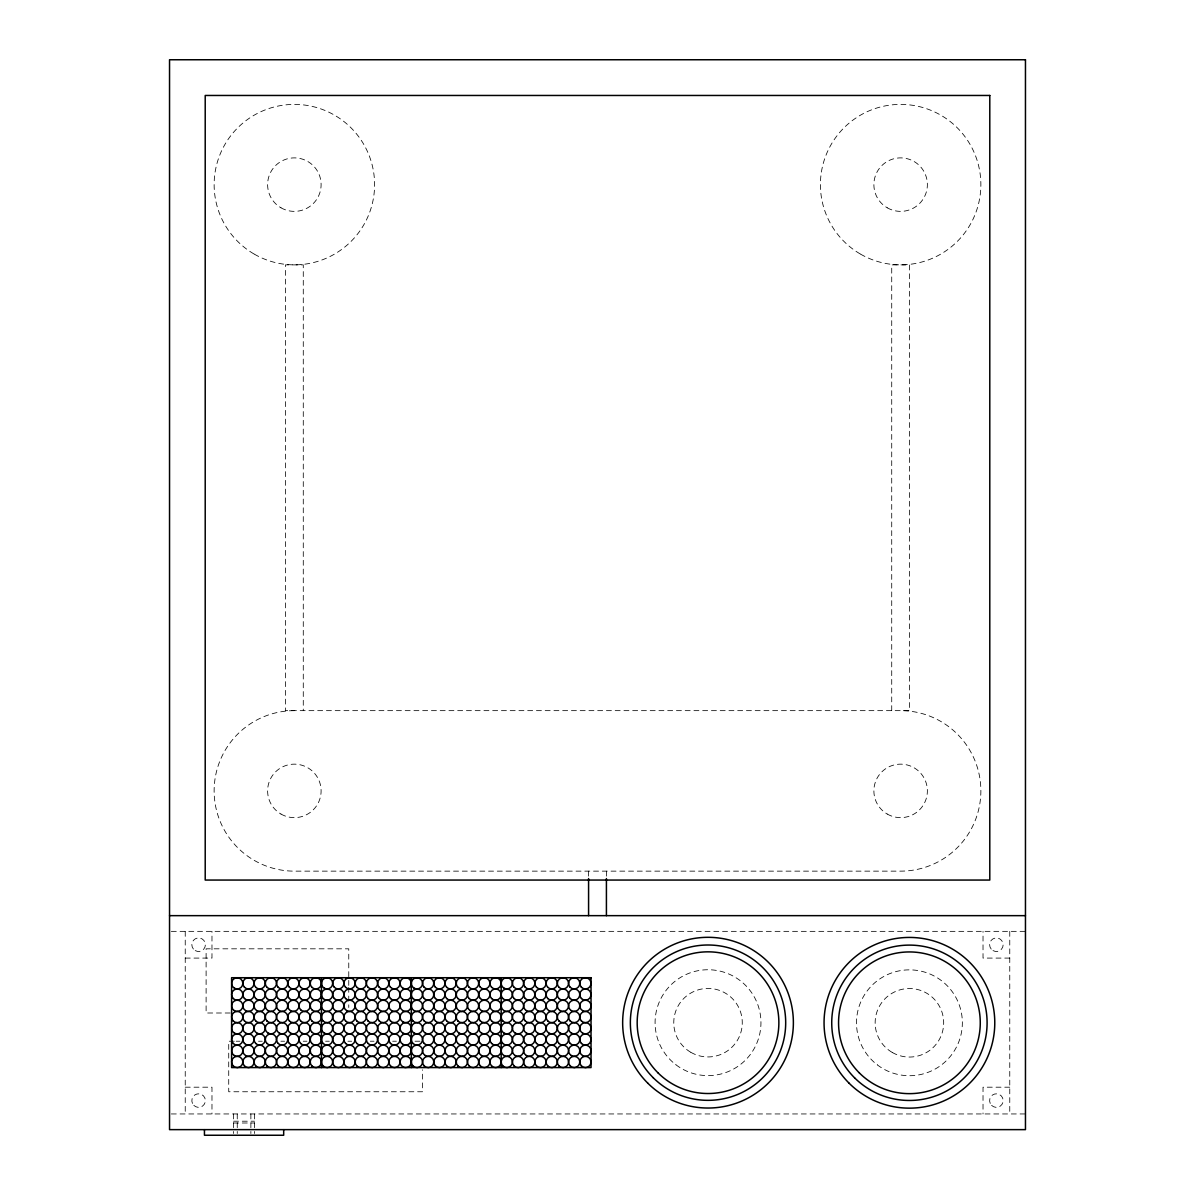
<?xml version="1.0" encoding="UTF-8"?>
<svg xmlns="http://www.w3.org/2000/svg" width="1195" height="1195" viewBox="0 0 1195 1195"><rect width="100%" height="100%" fill="white"/><g stroke="black" fill="none" stroke-linecap="round" stroke-linejoin="round"><path stroke-width="0.75" stroke-dasharray="5 3.75" d="M171.288 931.353L1025.459 931.353M185.24 958.091L211.978 958.091L211.978 931.353M1009.76 958.091L983.022 958.091L983.022 931.353M230.187 1013.001L206.108 1013.001L206.108 948.815L348.761 948.815L348.761 985.487M234.31 1041.218L228.723 1041.218L228.723 1091.752L422.477 1091.752L422.477 1069.764M236.162 1041.218L239.896 1041.218M258.523 1041.218L262.258 1041.218M280.885 1041.218L284.604 1041.218M303.246 1041.218L306.966 1041.218M325.593 1041.218L329.327 1041.218M347.954 1041.218L351.674 1041.218M370.316 1041.218L374.035 1041.218M392.662 1041.218L396.396 1041.218M415.023 1041.218L422.477 1041.218M185.24 1087.196L211.978 1087.196L211.978 1113.949M1009.76 1087.196L983.022 1087.196L983.022 1113.949M171.288 1113.949L1025.459 1113.949M233.533 1121.209L254.595 1121.209M233.533 1123.001L254.595 1123.001M1009.76 931.353L1009.76 1113.949M891.724 710.652L891.724 264.872L909.544 264.872L909.544 710.652L285.456 710.652L285.456 264.872L303.276 264.872L303.276 710.652M606.418 871.14L606.418 876.697M588.582 871.14L588.582 876.697M348.761 987.324L348.761 1007.505M254.595 1113.949L254.595 1133.502M250.875 1113.949L250.875 1133.502M237.252 1113.949L237.252 1133.502M233.533 1113.949L233.533 1133.502M185.24 931.353L185.24 1113.949M294.373 710.652A80.244 80.244 0 0 0 214.129 790.896A80.244 80.244 0 0 0 294.373 871.14L900.627 871.14A80.244 80.244 0 0 0 980.871 790.896A80.244 80.244 0 0 0 900.627 710.652M991.596 1105.36A6.782 6.782 0 0 0 1002.934 1102.328A6.782 6.782 0 0 0 994.628 1094.022A6.782 6.782 0 0 0 991.596 1105.36M193.814 1105.36A6.782 6.782 0 0 0 205.152 1102.328A6.782 6.782 0 0 0 196.861 1094.022A6.782 6.782 0 0 0 193.814 1105.36M195.218 950.593A6.782 6.782 0 0 0 205.391 944.722A6.782 6.782 0 0 0 195.218 938.852A6.782 6.782 0 0 0 195.218 950.593M675.862 1064.73A52.938 52.938 0 0 0 760.513 1029.493A52.938 52.938 0 0 0 687.678 973.805A52.938 52.938 0 0 0 675.862 1064.73M690.889 1052.347A34.252 34.252 0 0 0 742.274 1022.681A34.252 34.252 0 0 0 690.889 993.015A34.252 34.252 0 0 0 690.889 1052.347M993 950.593A6.782 6.782 0 0 0 1003.158 944.722A6.782 6.782 0 0 0 993 938.852A6.782 6.782 0 0 0 993 950.593M877.264 1064.835A52.938 52.938 0 0 0 961.915 1029.612A52.938 52.938 0 0 0 889.08 973.925A52.938 52.938 0 0 0 877.264 1064.835M892.292 1052.466A34.252 34.252 0 0 0 943.677 1022.786A34.252 34.252 0 0 0 892.292 993.12A34.252 34.252 0 0 0 892.292 1052.466M280.989 814.064A26.753 26.753 0 0 0 321.111 790.896A26.753 26.753 0 0 0 280.989 767.728A26.753 26.753 0 0 0 280.989 814.064M887.258 814.064A26.753 26.753 0 0 0 927.38 790.896A26.753 26.753 0 0 0 887.258 767.728A26.753 26.753 0 0 0 887.258 814.064M254.251 254.117A80.244 80.244 0 0 0 374.603 184.627A80.244 80.244 0 0 0 254.251 115.138A80.244 80.244 0 0 0 254.251 254.117M280.989 207.796A26.753 26.753 0 0 0 321.111 184.627A26.753 26.753 0 0 0 280.989 161.459A26.753 26.753 0 0 0 280.989 207.796M860.519 254.117A80.244 80.244 0 0 0 980.871 184.627A80.244 80.244 0 0 0 860.519 115.138A80.244 80.244 0 0 0 860.519 254.117M887.258 207.796A26.753 26.753 0 0 0 927.38 184.627A26.753 26.753 0 0 0 887.258 161.459A26.753 26.753 0 0 0 887.258 207.796"/><path stroke-width="1.5" d="M169.541 915.654L1025.459 915.654M606.418 878.549L606.418 915.654M588.582 878.549L588.582 915.654M501.183 977.719L501.183 1067.583M411.319 977.719L411.319 1067.583M321.455 977.719L321.455 1067.583M283.678 1129.633L283.678 1135.25L204.45 1135.25L204.45 1129.633M1025.459 59.75L169.541 59.75L169.541 1129.633L1025.459 1129.633L1025.459 59.75M989.789 95.466L205.211 95.466L205.211 880.058L989.789 880.058L989.789 95.466M591.032 977.719L231.606 977.719L231.606 1067.583L591.032 1067.583L591.032 977.719M491.593 1065.94A5.616 5.616 0 0 0 500.989 1063.416A5.616 5.616 0 0 0 494.103 1056.544A5.616 5.616 0 0 0 491.593 1065.94M502.826 1065.94A5.616 5.616 0 0 0 512.222 1063.416A5.616 5.616 0 0 0 505.336 1056.544A5.616 5.616 0 0 0 502.826 1065.94M492.758 1055.588A5.616 5.616 0 0 0 501.183 1050.734A5.616 5.616 0 0 0 492.758 1045.864A5.616 5.616 0 0 0 492.758 1055.588M480.36 1065.94A5.616 5.616 0 0 0 489.756 1063.416A5.616 5.616 0 0 0 482.87 1056.544A5.616 5.616 0 0 0 480.36 1065.94M469.127 1065.94A5.616 5.616 0 0 0 478.523 1063.416A5.616 5.616 0 0 0 471.637 1056.544A5.616 5.616 0 0 0 469.127 1065.94M481.525 1055.588A5.616 5.616 0 0 0 489.95 1050.734A5.616 5.616 0 0 0 481.525 1045.864A5.616 5.616 0 0 0 481.525 1055.588M446.661 1065.94A5.616 5.616 0 0 0 456.057 1063.416A5.616 5.616 0 0 0 449.171 1056.544A5.616 5.616 0 0 0 446.661 1065.94M435.428 1065.94A5.616 5.616 0 0 0 444.824 1063.416A5.616 5.616 0 0 0 437.953 1056.544A5.616 5.616 0 0 0 435.428 1065.94M457.894 1065.94A5.616 5.616 0 0 0 467.29 1063.416A5.616 5.616 0 0 0 460.404 1056.544A5.616 5.616 0 0 0 457.894 1065.94M447.826 1055.588A5.616 5.616 0 0 0 456.251 1050.734A5.616 5.616 0 0 0 447.826 1045.864A5.616 5.616 0 0 0 447.826 1055.588M470.292 1055.588A5.616 5.616 0 0 0 478.717 1050.734A5.616 5.616 0 0 0 470.292 1045.864A5.616 5.616 0 0 0 470.292 1055.588M459.059 1055.588A5.616 5.616 0 0 0 467.484 1050.734A5.616 5.616 0 0 0 459.059 1045.864A5.616 5.616 0 0 0 459.059 1055.588M503.991 1055.588A5.616 5.616 0 0 0 512.416 1050.734A5.616 5.616 0 0 0 503.991 1045.864A5.616 5.616 0 0 0 503.991 1055.588M480.36 1043.474A5.616 5.616 0 0 0 489.756 1040.95A5.616 5.616 0 0 0 482.87 1034.078A5.616 5.616 0 0 0 480.36 1043.474M435.428 1043.474A5.616 5.616 0 0 0 444.824 1040.95A5.616 5.616 0 0 0 437.953 1034.078A5.616 5.616 0 0 0 435.428 1043.474M424.195 1043.474A5.616 5.616 0 0 0 433.591 1040.95A5.616 5.616 0 0 0 426.72 1034.078A5.616 5.616 0 0 0 424.195 1043.474M491.593 1043.474A5.616 5.616 0 0 0 500.989 1040.95A5.616 5.616 0 0 0 494.103 1034.078A5.616 5.616 0 0 0 491.593 1043.474M425.36 1055.588A5.616 5.616 0 0 0 433.785 1050.734A5.616 5.616 0 0 0 425.36 1045.864A5.616 5.616 0 0 0 425.36 1055.588M412.962 1043.474A5.616 5.616 0 0 0 422.358 1040.95A5.616 5.616 0 0 0 415.487 1034.078A5.616 5.616 0 0 0 412.962 1043.474M425.36 1033.137A5.616 5.616 0 0 0 433.785 1028.268A5.616 5.616 0 0 0 425.36 1023.398A5.616 5.616 0 0 0 425.36 1033.137M436.593 1033.137A5.616 5.616 0 0 0 445.018 1028.268A5.616 5.616 0 0 0 436.593 1023.398A5.616 5.616 0 0 0 436.593 1033.137M436.593 1055.588A5.616 5.616 0 0 0 445.018 1050.734A5.616 5.616 0 0 0 436.593 1045.864A5.616 5.616 0 0 0 436.593 1055.588M492.758 1033.137A5.616 5.616 0 0 0 501.183 1028.268A5.616 5.616 0 0 0 492.758 1023.398A5.616 5.616 0 0 0 492.758 1033.137M502.826 1043.474A5.616 5.616 0 0 0 512.222 1040.95A5.616 5.616 0 0 0 505.336 1034.078A5.616 5.616 0 0 0 502.826 1043.474M446.661 1043.474A5.616 5.616 0 0 0 456.057 1040.95A5.616 5.616 0 0 0 449.171 1034.078A5.616 5.616 0 0 0 446.661 1043.474M469.127 1043.474A5.616 5.616 0 0 0 478.523 1040.95A5.616 5.616 0 0 0 471.637 1034.078A5.616 5.616 0 0 0 469.127 1043.474M457.894 1043.474A5.616 5.616 0 0 0 467.29 1040.95A5.616 5.616 0 0 0 460.404 1034.078A5.616 5.616 0 0 0 457.894 1043.474M470.292 1033.137A5.616 5.616 0 0 0 478.717 1028.268A5.616 5.616 0 0 0 470.292 1023.398A5.616 5.616 0 0 0 470.292 1033.137M481.525 1033.137A5.616 5.616 0 0 0 489.95 1028.268A5.616 5.616 0 0 0 481.525 1023.398A5.616 5.616 0 0 0 481.525 1033.137M414.127 1055.588A5.616 5.616 0 0 0 422.552 1050.734A5.616 5.616 0 0 0 414.127 1045.864A5.616 5.616 0 0 0 414.127 1055.588M402.894 1044.37A5.616 5.616 0 0 0 411.319 1039.501A5.616 5.616 0 0 0 402.894 1034.631A5.616 5.616 0 0 0 402.894 1044.37M414.127 1033.137A5.616 5.616 0 0 0 422.552 1028.268A5.616 5.616 0 0 0 414.127 1023.398A5.616 5.616 0 0 0 414.127 1033.137M492.758 1010.671A5.616 5.616 0 0 0 501.183 1005.802A5.616 5.616 0 0 0 492.758 1000.932A5.616 5.616 0 0 0 492.758 1010.671M491.593 1021.008A5.616 5.616 0 0 0 500.989 1018.484A5.616 5.616 0 0 0 494.103 1011.612A5.616 5.616 0 0 0 491.593 1021.008M436.593 1010.671A5.616 5.616 0 0 0 445.018 1005.802A5.616 5.616 0 0 0 436.593 1000.932A5.616 5.616 0 0 0 436.593 1010.671M414.127 1010.671A5.616 5.616 0 0 0 422.552 1005.802A5.616 5.616 0 0 0 414.127 1000.932A5.616 5.616 0 0 0 414.127 1010.671M425.36 1010.671A5.616 5.616 0 0 0 433.785 1005.802A5.616 5.616 0 0 0 425.36 1000.932A5.616 5.616 0 0 0 425.36 1010.671M412.962 1021.008A5.616 5.616 0 0 0 422.358 1018.484A5.616 5.616 0 0 0 415.487 1011.612A5.616 5.616 0 0 0 412.962 1021.008M402.894 1010.671A5.616 5.616 0 0 0 411.319 1005.802A5.616 5.616 0 0 0 402.894 1000.932A5.616 5.616 0 0 0 402.894 1010.671M412.962 998.542A5.616 5.616 0 0 0 422.358 996.018A5.616 5.616 0 0 0 415.487 989.146A5.616 5.616 0 0 0 412.962 998.542M480.36 1021.008A5.616 5.616 0 0 0 489.756 1018.484A5.616 5.616 0 0 0 482.87 1011.612A5.616 5.616 0 0 0 480.36 1021.008M481.525 1010.671A5.616 5.616 0 0 0 489.95 1005.802A5.616 5.616 0 0 0 481.525 1000.932A5.616 5.616 0 0 0 481.525 1010.671M435.428 1021.008A5.616 5.616 0 0 0 444.824 1018.484A5.616 5.616 0 0 0 437.953 1011.612A5.616 5.616 0 0 0 435.428 1021.008M446.661 1021.008A5.616 5.616 0 0 0 456.057 1018.484A5.616 5.616 0 0 0 449.171 1011.612A5.616 5.616 0 0 0 446.661 1021.008M447.826 1033.137A5.616 5.616 0 0 0 456.251 1028.268A5.616 5.616 0 0 0 447.826 1023.398A5.616 5.616 0 0 0 447.826 1033.137M402.894 1033.137A5.616 5.616 0 0 0 411.319 1028.268A5.616 5.616 0 0 0 402.894 1023.398A5.616 5.616 0 0 0 402.894 1033.137M402.894 1021.904A5.616 5.616 0 0 0 411.319 1017.035A5.616 5.616 0 0 0 402.894 1012.165A5.616 5.616 0 0 0 402.894 1021.904M457.894 1021.008A5.616 5.616 0 0 0 467.29 1018.484A5.616 5.616 0 0 0 460.404 1011.612A5.616 5.616 0 0 0 457.894 1021.008M459.059 1033.137A5.616 5.616 0 0 0 467.484 1028.268A5.616 5.616 0 0 0 459.059 1023.398A5.616 5.616 0 0 0 459.059 1033.137M503.991 1010.671A5.616 5.616 0 0 0 512.416 1005.802A5.616 5.616 0 0 0 503.991 1000.932A5.616 5.616 0 0 0 503.991 1010.671M424.195 998.542A5.616 5.616 0 0 0 433.591 996.018A5.616 5.616 0 0 0 426.72 989.146A5.616 5.616 0 0 0 424.195 998.542M424.195 1021.008A5.616 5.616 0 0 0 433.591 1018.484A5.616 5.616 0 0 0 426.72 1011.612A5.616 5.616 0 0 0 424.195 1021.008M435.428 998.542A5.616 5.616 0 0 0 444.824 996.018A5.616 5.616 0 0 0 437.953 989.146A5.616 5.616 0 0 0 435.428 998.542M480.36 998.542A5.616 5.616 0 0 0 489.756 996.018A5.616 5.616 0 0 0 482.87 989.146A5.616 5.616 0 0 0 480.36 998.542M491.593 998.542A5.616 5.616 0 0 0 500.989 996.018A5.616 5.616 0 0 0 494.103 989.146A5.616 5.616 0 0 0 491.593 998.542M469.127 1021.008A5.616 5.616 0 0 0 478.523 1018.484A5.616 5.616 0 0 0 471.637 1011.612A5.616 5.616 0 0 0 469.127 1021.008M459.059 1010.671A5.616 5.616 0 0 0 467.484 1005.802A5.616 5.616 0 0 0 459.059 1000.932A5.616 5.616 0 0 0 459.059 1010.671M402.894 1055.588A5.616 5.616 0 0 0 411.319 1050.734A5.616 5.616 0 0 0 402.894 1045.864A5.616 5.616 0 0 0 402.894 1055.588M503.991 1033.137A5.616 5.616 0 0 0 512.416 1028.268A5.616 5.616 0 0 0 503.991 1023.398A5.616 5.616 0 0 0 503.991 1033.137M412.962 1065.94A5.616 5.616 0 0 0 422.358 1063.416A5.616 5.616 0 0 0 415.487 1056.544A5.616 5.616 0 0 0 412.962 1065.94M402.894 1066.821A5.616 5.616 0 0 0 411.319 1061.967A5.616 5.616 0 0 0 402.894 1057.097A5.616 5.616 0 0 0 402.894 1066.821M424.195 1065.94A5.616 5.616 0 0 0 433.591 1063.416A5.616 5.616 0 0 0 426.72 1056.544A5.616 5.616 0 0 0 424.195 1065.94M491.593 987.309A5.616 5.616 0 0 0 500.989 984.785A5.616 5.616 0 0 0 494.103 977.913A5.616 5.616 0 0 0 491.593 987.309M503.991 988.205A5.616 5.616 0 0 0 512.416 983.336A5.616 5.616 0 0 0 503.991 978.481A5.616 5.616 0 0 0 503.991 988.205M502.826 1021.008A5.616 5.616 0 0 0 512.222 1018.484A5.616 5.616 0 0 0 505.336 1011.612A5.616 5.616 0 0 0 502.826 1021.008M469.127 998.542A5.616 5.616 0 0 0 478.523 996.018A5.616 5.616 0 0 0 471.637 989.146A5.616 5.616 0 0 0 469.127 998.542M457.894 998.542A5.616 5.616 0 0 0 467.29 996.018A5.616 5.616 0 0 0 460.404 989.146A5.616 5.616 0 0 0 457.894 998.542M480.36 987.309A5.616 5.616 0 0 0 489.756 984.785A5.616 5.616 0 0 0 482.87 977.913A5.616 5.616 0 0 0 480.36 987.309M446.661 998.542A5.616 5.616 0 0 0 456.057 996.018A5.616 5.616 0 0 0 449.171 989.146A5.616 5.616 0 0 0 446.661 998.542M469.127 987.309A5.616 5.616 0 0 0 478.523 984.785A5.616 5.616 0 0 0 471.637 977.913A5.616 5.616 0 0 0 469.127 987.309M470.292 1010.671A5.616 5.616 0 0 0 478.717 1005.802A5.616 5.616 0 0 0 470.292 1000.932A5.616 5.616 0 0 0 470.292 1010.671M457.894 987.309A5.616 5.616 0 0 0 467.29 984.785A5.616 5.616 0 0 0 460.404 977.913A5.616 5.616 0 0 0 457.894 987.309M447.826 1010.671A5.616 5.616 0 0 0 456.251 1005.802A5.616 5.616 0 0 0 447.826 1000.932A5.616 5.616 0 0 0 447.826 1010.671M402.894 999.438A5.616 5.616 0 0 0 411.319 994.569A5.616 5.616 0 0 0 402.894 989.699A5.616 5.616 0 0 0 402.894 999.438M414.127 988.205A5.616 5.616 0 0 0 422.552 983.336A5.616 5.616 0 0 0 414.127 978.481A5.616 5.616 0 0 0 414.127 988.205M424.195 987.309A5.616 5.616 0 0 0 433.591 984.785A5.616 5.616 0 0 0 426.72 977.913A5.616 5.616 0 0 0 424.195 987.309M502.826 998.542A5.616 5.616 0 0 0 512.222 996.018A5.616 5.616 0 0 0 505.336 989.146A5.616 5.616 0 0 0 502.826 998.542M435.428 987.309A5.616 5.616 0 0 0 444.824 984.785A5.616 5.616 0 0 0 437.953 977.913A5.616 5.616 0 0 0 435.428 987.309M446.661 987.309A5.616 5.616 0 0 0 456.057 984.785A5.616 5.616 0 0 0 449.171 977.913A5.616 5.616 0 0 0 446.661 987.309M402.894 988.205A5.616 5.616 0 0 0 411.319 983.336A5.616 5.616 0 0 0 402.894 978.481A5.616 5.616 0 0 0 402.894 988.205M311.865 1065.94A5.616 5.616 0 0 0 321.261 1063.416A5.616 5.616 0 0 0 314.39 1056.544A5.616 5.616 0 0 0 311.865 1065.94M323.098 1065.94A5.616 5.616 0 0 0 332.494 1063.416A5.616 5.616 0 0 0 325.623 1056.544A5.616 5.616 0 0 0 323.098 1065.94M311.865 1054.707A5.616 5.616 0 0 0 321.261 1052.183A5.616 5.616 0 0 0 314.39 1045.311A5.616 5.616 0 0 0 311.865 1054.707M300.632 1065.94A5.616 5.616 0 0 0 310.028 1063.416A5.616 5.616 0 0 0 303.157 1056.544A5.616 5.616 0 0 0 300.632 1065.94M289.399 1065.94A5.616 5.616 0 0 0 298.81 1063.416A5.616 5.616 0 0 0 291.924 1056.544A5.616 5.616 0 0 0 289.399 1065.94M301.797 1055.588A5.616 5.616 0 0 0 310.222 1050.734A5.616 5.616 0 0 0 301.797 1045.864A5.616 5.616 0 0 0 301.797 1055.588M266.948 1065.94A5.616 5.616 0 0 0 276.344 1063.416A5.616 5.616 0 0 0 269.458 1056.544A5.616 5.616 0 0 0 266.948 1065.94M255.715 1065.94A5.616 5.616 0 0 0 265.111 1063.416A5.616 5.616 0 0 0 258.225 1056.544A5.616 5.616 0 0 0 255.715 1065.94M278.181 1065.94A5.616 5.616 0 0 0 287.577 1063.416A5.616 5.616 0 0 0 280.691 1056.544A5.616 5.616 0 0 0 278.181 1065.94M268.098 1055.588A5.616 5.616 0 0 0 276.523 1050.734A5.616 5.616 0 0 0 268.098 1045.864A5.616 5.616 0 0 0 268.098 1055.588M290.564 1055.588A5.616 5.616 0 0 0 298.989 1050.734A5.616 5.616 0 0 0 290.564 1045.864A5.616 5.616 0 0 0 290.564 1055.588M279.331 1055.588A5.616 5.616 0 0 0 287.756 1050.734A5.616 5.616 0 0 0 279.331 1045.864A5.616 5.616 0 0 0 279.331 1055.588M324.263 1055.588A5.616 5.616 0 0 0 332.688 1050.734A5.616 5.616 0 0 0 324.263 1045.864A5.616 5.616 0 0 0 324.263 1055.588M300.632 1043.474A5.616 5.616 0 0 0 310.028 1040.95A5.616 5.616 0 0 0 303.157 1034.078A5.616 5.616 0 0 0 300.632 1043.474M255.715 1043.474A5.616 5.616 0 0 0 265.111 1040.95A5.616 5.616 0 0 0 258.225 1034.078A5.616 5.616 0 0 0 255.715 1043.474M244.482 1043.474A5.616 5.616 0 0 0 253.878 1040.95A5.616 5.616 0 0 0 246.992 1034.078A5.616 5.616 0 0 0 244.482 1043.474M311.865 1043.474A5.616 5.616 0 0 0 321.261 1040.95A5.616 5.616 0 0 0 314.39 1034.078A5.616 5.616 0 0 0 311.865 1043.474M245.647 1055.588A5.616 5.616 0 0 0 254.072 1050.734A5.616 5.616 0 0 0 245.647 1045.864A5.616 5.616 0 0 0 245.647 1055.588M233.249 1043.474A5.616 5.616 0 0 0 242.645 1040.95A5.616 5.616 0 0 0 235.759 1034.078A5.616 5.616 0 0 0 233.249 1043.474M245.647 1033.137A5.616 5.616 0 0 0 254.072 1028.268A5.616 5.616 0 0 0 245.647 1023.398A5.616 5.616 0 0 0 245.647 1033.137M256.865 1033.137A5.616 5.616 0 0 0 265.29 1028.268A5.616 5.616 0 0 0 256.865 1023.398A5.616 5.616 0 0 0 256.865 1033.137M256.865 1055.588A5.616 5.616 0 0 0 265.29 1050.734A5.616 5.616 0 0 0 256.865 1045.864A5.616 5.616 0 0 0 256.865 1055.588M311.865 1032.241A5.616 5.616 0 0 0 321.261 1029.717A5.616 5.616 0 0 0 314.39 1022.845A5.616 5.616 0 0 0 311.865 1032.241M323.098 1043.474A5.616 5.616 0 0 0 332.494 1040.95A5.616 5.616 0 0 0 325.623 1034.078A5.616 5.616 0 0 0 323.098 1043.474M266.948 1043.474A5.616 5.616 0 0 0 276.344 1040.95A5.616 5.616 0 0 0 269.458 1034.078A5.616 5.616 0 0 0 266.948 1043.474M289.399 1043.474A5.616 5.616 0 0 0 298.81 1040.95A5.616 5.616 0 0 0 291.924 1034.078A5.616 5.616 0 0 0 289.399 1043.474M278.181 1043.474A5.616 5.616 0 0 0 287.577 1040.95A5.616 5.616 0 0 0 280.691 1034.078A5.616 5.616 0 0 0 278.181 1043.474M290.564 1033.137A5.616 5.616 0 0 0 298.989 1028.268A5.616 5.616 0 0 0 290.564 1023.398A5.616 5.616 0 0 0 290.564 1033.137M301.797 1033.137A5.616 5.616 0 0 0 310.222 1028.268A5.616 5.616 0 0 0 301.797 1023.398A5.616 5.616 0 0 0 301.797 1033.137M234.414 1055.588A5.616 5.616 0 0 0 242.839 1050.734A5.616 5.616 0 0 0 234.414 1045.864A5.616 5.616 0 0 0 234.414 1055.588M234.414 1033.137A5.616 5.616 0 0 0 242.839 1028.268A5.616 5.616 0 0 0 234.414 1023.398A5.616 5.616 0 0 0 234.414 1033.137M311.865 1009.775A5.616 5.616 0 0 0 321.261 1007.251A5.616 5.616 0 0 0 314.39 1000.379A5.616 5.616 0 0 0 311.865 1009.775M311.865 1021.008A5.616 5.616 0 0 0 321.261 1018.484A5.616 5.616 0 0 0 314.39 1011.612A5.616 5.616 0 0 0 311.865 1021.008M256.865 1010.671A5.616 5.616 0 0 0 265.29 1005.802A5.616 5.616 0 0 0 256.865 1000.932A5.616 5.616 0 0 0 256.865 1010.671M234.414 1010.671A5.616 5.616 0 0 0 242.839 1005.802A5.616 5.616 0 0 0 234.414 1000.932A5.616 5.616 0 0 0 234.414 1010.671M245.647 1010.671A5.616 5.616 0 0 0 254.072 1005.802A5.616 5.616 0 0 0 245.647 1000.932A5.616 5.616 0 0 0 245.647 1010.671M233.249 1021.008A5.616 5.616 0 0 0 242.645 1018.484A5.616 5.616 0 0 0 235.759 1011.612A5.616 5.616 0 0 0 233.249 1021.008M233.249 998.542A5.616 5.616 0 0 0 242.645 996.018A5.616 5.616 0 0 0 235.759 989.146A5.616 5.616 0 0 0 233.249 998.542M300.632 1021.008A5.616 5.616 0 0 0 310.028 1018.484A5.616 5.616 0 0 0 303.157 1011.612A5.616 5.616 0 0 0 300.632 1021.008M300.632 1009.775A5.616 5.616 0 0 0 310.028 1007.251A5.616 5.616 0 0 0 303.157 1000.379A5.616 5.616 0 0 0 300.632 1009.775M255.715 1021.008A5.616 5.616 0 0 0 265.111 1018.484A5.616 5.616 0 0 0 258.225 1011.612A5.616 5.616 0 0 0 255.715 1021.008M266.948 1021.008A5.616 5.616 0 0 0 276.344 1018.484A5.616 5.616 0 0 0 269.458 1011.612A5.616 5.616 0 0 0 266.948 1021.008M268.098 1033.137A5.616 5.616 0 0 0 276.523 1028.268A5.616 5.616 0 0 0 268.098 1023.398A5.616 5.616 0 0 0 268.098 1033.137M278.181 1021.008A5.616 5.616 0 0 0 287.577 1018.484A5.616 5.616 0 0 0 280.691 1011.612A5.616 5.616 0 0 0 278.181 1021.008M279.331 1033.137A5.616 5.616 0 0 0 287.756 1028.268A5.616 5.616 0 0 0 279.331 1023.398A5.616 5.616 0 0 0 279.331 1033.137M324.263 1010.671A5.616 5.616 0 0 0 332.688 1005.802A5.616 5.616 0 0 0 324.263 1000.932A5.616 5.616 0 0 0 324.263 1010.671M244.482 998.542A5.616 5.616 0 0 0 253.878 996.018A5.616 5.616 0 0 0 246.992 989.146A5.616 5.616 0 0 0 244.482 998.542M244.482 1021.008A5.616 5.616 0 0 0 253.878 1018.484A5.616 5.616 0 0 0 246.992 1011.612A5.616 5.616 0 0 0 244.482 1021.008M255.715 998.542A5.616 5.616 0 0 0 265.111 996.018A5.616 5.616 0 0 0 258.225 989.146A5.616 5.616 0 0 0 255.715 998.542M300.632 998.542A5.616 5.616 0 0 0 310.028 996.018A5.616 5.616 0 0 0 303.157 989.146A5.616 5.616 0 0 0 300.632 998.542M311.865 998.542A5.616 5.616 0 0 0 321.261 996.018A5.616 5.616 0 0 0 314.39 989.146A5.616 5.616 0 0 0 311.865 998.542M289.399 1021.008A5.616 5.616 0 0 0 298.81 1018.484A5.616 5.616 0 0 0 291.924 1011.612A5.616 5.616 0 0 0 289.399 1021.008M279.331 1010.671A5.616 5.616 0 0 0 287.756 1005.802A5.616 5.616 0 0 0 279.331 1000.932A5.616 5.616 0 0 0 279.331 1010.671M324.263 1033.137A5.616 5.616 0 0 0 332.688 1028.268A5.616 5.616 0 0 0 324.263 1023.398A5.616 5.616 0 0 0 324.263 1033.137M233.249 1065.94A5.616 5.616 0 0 0 242.645 1063.416A5.616 5.616 0 0 0 235.759 1056.544A5.616 5.616 0 0 0 233.249 1065.94M244.482 1065.94A5.616 5.616 0 0 0 253.878 1063.416A5.616 5.616 0 0 0 246.992 1056.544A5.616 5.616 0 0 0 244.482 1065.94M311.865 987.309A5.616 5.616 0 0 0 321.261 984.785A5.616 5.616 0 0 0 314.39 977.913A5.616 5.616 0 0 0 311.865 987.309M324.263 988.205A5.616 5.616 0 0 0 332.688 983.336A5.616 5.616 0 0 0 324.263 978.481A5.616 5.616 0 0 0 324.263 988.205M323.098 1021.008A5.616 5.616 0 0 0 332.494 1018.484A5.616 5.616 0 0 0 325.623 1011.612A5.616 5.616 0 0 0 323.098 1021.008M289.399 998.542A5.616 5.616 0 0 0 298.81 996.018A5.616 5.616 0 0 0 291.924 989.146A5.616 5.616 0 0 0 289.399 998.542M278.181 998.542A5.616 5.616 0 0 0 287.577 996.018A5.616 5.616 0 0 0 280.691 989.146A5.616 5.616 0 0 0 278.181 998.542M300.632 987.309A5.616 5.616 0 0 0 310.028 984.785A5.616 5.616 0 0 0 303.157 977.913A5.616 5.616 0 0 0 300.632 987.309M266.948 998.542A5.616 5.616 0 0 0 276.344 996.018A5.616 5.616 0 0 0 269.458 989.146A5.616 5.616 0 0 0 266.948 998.542M289.399 987.309A5.616 5.616 0 0 0 298.81 984.785A5.616 5.616 0 0 0 291.924 977.913A5.616 5.616 0 0 0 289.399 987.309M290.564 1010.671A5.616 5.616 0 0 0 298.989 1005.802A5.616 5.616 0 0 0 290.564 1000.932A5.616 5.616 0 0 0 290.564 1010.671M278.181 987.309A5.616 5.616 0 0 0 287.577 984.785A5.616 5.616 0 0 0 280.691 977.913A5.616 5.616 0 0 0 278.181 987.309M268.098 1010.671A5.616 5.616 0 0 0 276.523 1005.802A5.616 5.616 0 0 0 268.098 1000.932A5.616 5.616 0 0 0 268.098 1010.671M234.414 988.205A5.616 5.616 0 0 0 242.839 983.336A5.616 5.616 0 0 0 234.414 978.481A5.616 5.616 0 0 0 234.414 988.205M244.482 987.309A5.616 5.616 0 0 0 253.878 984.785A5.616 5.616 0 0 0 246.992 977.913A5.616 5.616 0 0 0 244.482 987.309M323.098 998.542A5.616 5.616 0 0 0 332.494 996.018A5.616 5.616 0 0 0 325.623 989.146A5.616 5.616 0 0 0 323.098 998.542M255.715 987.309A5.616 5.616 0 0 0 265.111 984.785A5.616 5.616 0 0 0 258.225 977.913A5.616 5.616 0 0 0 255.715 987.309M266.948 987.309A5.616 5.616 0 0 0 276.344 984.785A5.616 5.616 0 0 0 269.458 977.913A5.616 5.616 0 0 0 266.948 987.309M581.442 1065.94A5.616 5.616 0 0 0 590.838 1063.416A5.616 5.616 0 0 0 583.967 1056.544A5.616 5.616 0 0 0 581.442 1065.94M582.607 1055.588A5.616 5.616 0 0 0 591.032 1050.734A5.616 5.616 0 0 0 582.607 1045.864A5.616 5.616 0 0 0 582.607 1055.588M570.209 1065.94A5.616 5.616 0 0 0 579.605 1063.416A5.616 5.616 0 0 0 572.734 1056.544A5.616 5.616 0 0 0 570.209 1065.94M558.976 1065.94A5.616 5.616 0 0 0 568.387 1063.416A5.616 5.616 0 0 0 561.501 1056.544A5.616 5.616 0 0 0 558.976 1065.94M571.374 1055.588A5.616 5.616 0 0 0 579.799 1050.734A5.616 5.616 0 0 0 571.374 1045.864A5.616 5.616 0 0 0 571.374 1055.588M536.525 1065.94A5.616 5.616 0 0 0 545.921 1063.416A5.616 5.616 0 0 0 539.035 1056.544A5.616 5.616 0 0 0 536.525 1065.94M525.292 1065.94A5.616 5.616 0 0 0 534.688 1063.416A5.616 5.616 0 0 0 527.802 1056.544A5.616 5.616 0 0 0 525.292 1065.94M547.758 1065.94A5.616 5.616 0 0 0 557.154 1063.416A5.616 5.616 0 0 0 550.268 1056.544A5.616 5.616 0 0 0 547.758 1065.94M537.675 1055.588A5.616 5.616 0 0 0 546.1 1050.734A5.616 5.616 0 0 0 537.675 1045.864A5.616 5.616 0 0 0 537.675 1055.588M560.141 1055.588A5.616 5.616 0 0 0 568.566 1050.734A5.616 5.616 0 0 0 560.141 1045.864A5.616 5.616 0 0 0 560.141 1055.588M548.908 1055.588A5.616 5.616 0 0 0 557.333 1050.734A5.616 5.616 0 0 0 548.908 1045.864A5.616 5.616 0 0 0 548.908 1055.588M570.209 1043.474A5.616 5.616 0 0 0 579.605 1040.95A5.616 5.616 0 0 0 572.734 1034.078A5.616 5.616 0 0 0 570.209 1043.474M525.292 1043.474A5.616 5.616 0 0 0 534.688 1040.95A5.616 5.616 0 0 0 527.802 1034.078A5.616 5.616 0 0 0 525.292 1043.474M514.059 1043.474A5.616 5.616 0 0 0 523.455 1040.95A5.616 5.616 0 0 0 516.569 1034.078A5.616 5.616 0 0 0 514.059 1043.474M581.442 1043.474A5.616 5.616 0 0 0 590.838 1040.95A5.616 5.616 0 0 0 583.967 1034.078A5.616 5.616 0 0 0 581.442 1043.474M515.224 1055.588A5.616 5.616 0 0 0 523.634 1050.734A5.616 5.616 0 0 0 515.224 1045.864A5.616 5.616 0 0 0 515.224 1055.588M515.224 1033.137A5.616 5.616 0 0 0 523.634 1028.268A5.616 5.616 0 0 0 515.224 1023.398A5.616 5.616 0 0 0 515.224 1033.137M526.442 1033.137A5.616 5.616 0 0 0 534.867 1028.268A5.616 5.616 0 0 0 526.442 1023.398A5.616 5.616 0 0 0 526.442 1033.137M526.442 1055.588A5.616 5.616 0 0 0 534.867 1050.734A5.616 5.616 0 0 0 526.442 1045.864A5.616 5.616 0 0 0 526.442 1055.588M582.607 1033.137A5.616 5.616 0 0 0 591.032 1028.268A5.616 5.616 0 0 0 582.607 1023.398A5.616 5.616 0 0 0 582.607 1033.137M536.525 1043.474A5.616 5.616 0 0 0 545.921 1040.95A5.616 5.616 0 0 0 539.035 1034.078A5.616 5.616 0 0 0 536.525 1043.474M558.976 1043.474A5.616 5.616 0 0 0 568.387 1040.95A5.616 5.616 0 0 0 561.501 1034.078A5.616 5.616 0 0 0 558.976 1043.474M547.758 1043.474A5.616 5.616 0 0 0 557.154 1040.95A5.616 5.616 0 0 0 550.268 1034.078A5.616 5.616 0 0 0 547.758 1043.474M560.141 1033.137A5.616 5.616 0 0 0 568.566 1028.268A5.616 5.616 0 0 0 560.141 1023.398A5.616 5.616 0 0 0 560.141 1033.137M571.374 1033.137A5.616 5.616 0 0 0 579.799 1028.268A5.616 5.616 0 0 0 571.374 1023.398A5.616 5.616 0 0 0 571.374 1033.137M582.607 1010.671A5.616 5.616 0 0 0 591.032 1005.802A5.616 5.616 0 0 0 582.607 1000.932A5.616 5.616 0 0 0 582.607 1010.671M581.442 1021.008A5.616 5.616 0 0 0 590.838 1018.484A5.616 5.616 0 0 0 583.967 1011.612A5.616 5.616 0 0 0 581.442 1021.008M526.442 1010.671A5.616 5.616 0 0 0 534.867 1005.802A5.616 5.616 0 0 0 526.442 1000.932A5.616 5.616 0 0 0 526.442 1010.671M515.224 1010.671A5.616 5.616 0 0 0 523.634 1005.802A5.616 5.616 0 0 0 515.224 1000.932A5.616 5.616 0 0 0 515.224 1010.671M570.209 1021.008A5.616 5.616 0 0 0 579.605 1018.484A5.616 5.616 0 0 0 572.734 1011.612A5.616 5.616 0 0 0 570.209 1021.008M571.374 1010.671A5.616 5.616 0 0 0 579.799 1005.802A5.616 5.616 0 0 0 571.374 1000.932A5.616 5.616 0 0 0 571.374 1010.671M525.292 1021.008A5.616 5.616 0 0 0 534.688 1018.484A5.616 5.616 0 0 0 527.802 1011.612A5.616 5.616 0 0 0 525.292 1021.008M536.525 1021.008A5.616 5.616 0 0 0 545.921 1018.484A5.616 5.616 0 0 0 539.035 1011.612A5.616 5.616 0 0 0 536.525 1021.008M537.675 1033.137A5.616 5.616 0 0 0 546.1 1028.268A5.616 5.616 0 0 0 537.675 1023.398A5.616 5.616 0 0 0 537.675 1033.137M547.758 1021.008A5.616 5.616 0 0 0 557.154 1018.484A5.616 5.616 0 0 0 550.268 1011.612A5.616 5.616 0 0 0 547.758 1021.008M548.908 1033.137A5.616 5.616 0 0 0 557.333 1028.268A5.616 5.616 0 0 0 548.908 1023.398A5.616 5.616 0 0 0 548.908 1033.137M514.059 998.542A5.616 5.616 0 0 0 523.455 996.018A5.616 5.616 0 0 0 516.569 989.146A5.616 5.616 0 0 0 514.059 998.542M514.059 1021.008A5.616 5.616 0 0 0 523.455 1018.484A5.616 5.616 0 0 0 516.569 1011.612A5.616 5.616 0 0 0 514.059 1021.008M525.292 998.542A5.616 5.616 0 0 0 534.688 996.018A5.616 5.616 0 0 0 527.802 989.146A5.616 5.616 0 0 0 525.292 998.542M570.209 998.542A5.616 5.616 0 0 0 579.605 996.018A5.616 5.616 0 0 0 572.734 989.146A5.616 5.616 0 0 0 570.209 998.542M581.442 998.542A5.616 5.616 0 0 0 590.838 996.018A5.616 5.616 0 0 0 583.967 989.146A5.616 5.616 0 0 0 581.442 998.542M558.976 1021.008A5.616 5.616 0 0 0 568.387 1018.484A5.616 5.616 0 0 0 561.501 1011.612A5.616 5.616 0 0 0 558.976 1021.008M548.908 1010.671A5.616 5.616 0 0 0 557.333 1005.802A5.616 5.616 0 0 0 548.908 1000.932A5.616 5.616 0 0 0 548.908 1010.671M514.059 1065.94A5.616 5.616 0 0 0 523.455 1063.416A5.616 5.616 0 0 0 516.569 1056.544A5.616 5.616 0 0 0 514.059 1065.94M581.442 987.309A5.616 5.616 0 0 0 590.838 984.785A5.616 5.616 0 0 0 583.967 977.913A5.616 5.616 0 0 0 581.442 987.309M558.976 998.542A5.616 5.616 0 0 0 568.387 996.018A5.616 5.616 0 0 0 561.501 989.146A5.616 5.616 0 0 0 558.976 998.542M547.758 998.542A5.616 5.616 0 0 0 557.154 996.018A5.616 5.616 0 0 0 550.268 989.146A5.616 5.616 0 0 0 547.758 998.542M570.209 987.309A5.616 5.616 0 0 0 579.605 984.785A5.616 5.616 0 0 0 572.734 977.913A5.616 5.616 0 0 0 570.209 987.309M536.525 998.542A5.616 5.616 0 0 0 545.921 996.018A5.616 5.616 0 0 0 539.035 989.146A5.616 5.616 0 0 0 536.525 998.542M558.976 987.309A5.616 5.616 0 0 0 568.387 984.785A5.616 5.616 0 0 0 561.501 977.913A5.616 5.616 0 0 0 558.976 987.309M560.141 1010.671A5.616 5.616 0 0 0 568.566 1005.802A5.616 5.616 0 0 0 560.141 1000.932A5.616 5.616 0 0 0 560.141 1010.671M547.758 987.309A5.616 5.616 0 0 0 557.154 984.785A5.616 5.616 0 0 0 550.268 977.913A5.616 5.616 0 0 0 547.758 987.309M537.675 1010.671A5.616 5.616 0 0 0 546.1 1005.802A5.616 5.616 0 0 0 537.675 1000.932A5.616 5.616 0 0 0 537.675 1010.671M514.059 987.309A5.616 5.616 0 0 0 523.455 984.785A5.616 5.616 0 0 0 516.569 977.913A5.616 5.616 0 0 0 514.059 987.309M525.292 987.309A5.616 5.616 0 0 0 534.688 984.785A5.616 5.616 0 0 0 527.802 977.913A5.616 5.616 0 0 0 525.292 987.309M536.525 987.309A5.616 5.616 0 0 0 545.921 984.785A5.616 5.616 0 0 0 539.035 977.913A5.616 5.616 0 0 0 536.525 987.309M390.496 1065.94A5.616 5.616 0 0 0 399.892 1063.416A5.616 5.616 0 0 0 393.021 1056.544A5.616 5.616 0 0 0 390.496 1065.94M379.263 1065.94A5.616 5.616 0 0 0 388.659 1063.416A5.616 5.616 0 0 0 381.788 1056.544A5.616 5.616 0 0 0 379.263 1065.94M391.661 1055.588A5.616 5.616 0 0 0 400.086 1050.734A5.616 5.616 0 0 0 391.661 1045.864A5.616 5.616 0 0 0 391.661 1055.588M356.797 1065.94A5.616 5.616 0 0 0 366.193 1063.416A5.616 5.616 0 0 0 359.322 1056.544A5.616 5.616 0 0 0 356.797 1065.94M345.564 1065.94A5.616 5.616 0 0 0 354.96 1063.416A5.616 5.616 0 0 0 348.089 1056.544A5.616 5.616 0 0 0 345.564 1065.94M368.03 1065.94A5.616 5.616 0 0 0 377.426 1063.416A5.616 5.616 0 0 0 370.555 1056.544A5.616 5.616 0 0 0 368.03 1065.94M357.962 1055.588A5.616 5.616 0 0 0 366.387 1050.734A5.616 5.616 0 0 0 357.962 1045.864A5.616 5.616 0 0 0 357.962 1055.588M380.428 1055.588A5.616 5.616 0 0 0 388.853 1050.734A5.616 5.616 0 0 0 380.428 1045.864A5.616 5.616 0 0 0 380.428 1055.588M369.195 1055.588A5.616 5.616 0 0 0 377.62 1050.734A5.616 5.616 0 0 0 369.195 1045.864A5.616 5.616 0 0 0 369.195 1055.588M390.496 1043.474A5.616 5.616 0 0 0 399.892 1040.95A5.616 5.616 0 0 0 393.021 1034.078A5.616 5.616 0 0 0 390.496 1043.474M345.564 1043.474A5.616 5.616 0 0 0 354.96 1040.95A5.616 5.616 0 0 0 348.089 1034.078A5.616 5.616 0 0 0 345.564 1043.474M334.331 1043.474A5.616 5.616 0 0 0 343.727 1040.95A5.616 5.616 0 0 0 336.856 1034.078A5.616 5.616 0 0 0 334.331 1043.474M335.496 1055.588A5.616 5.616 0 0 0 343.921 1050.734A5.616 5.616 0 0 0 335.496 1045.864A5.616 5.616 0 0 0 335.496 1055.588M335.496 1033.137A5.616 5.616 0 0 0 343.921 1028.268A5.616 5.616 0 0 0 335.496 1023.398A5.616 5.616 0 0 0 335.496 1033.137M346.729 1033.137A5.616 5.616 0 0 0 355.154 1028.268A5.616 5.616 0 0 0 346.729 1023.398A5.616 5.616 0 0 0 346.729 1033.137M346.729 1055.588A5.616 5.616 0 0 0 355.154 1050.734A5.616 5.616 0 0 0 346.729 1045.864A5.616 5.616 0 0 0 346.729 1055.588M356.797 1043.474A5.616 5.616 0 0 0 366.193 1040.95A5.616 5.616 0 0 0 359.322 1034.078A5.616 5.616 0 0 0 356.797 1043.474M379.263 1043.474A5.616 5.616 0 0 0 388.659 1040.95A5.616 5.616 0 0 0 381.788 1034.078A5.616 5.616 0 0 0 379.263 1043.474M368.03 1043.474A5.616 5.616 0 0 0 377.426 1040.95A5.616 5.616 0 0 0 370.555 1034.078A5.616 5.616 0 0 0 368.03 1043.474M380.428 1033.137A5.616 5.616 0 0 0 388.853 1028.268A5.616 5.616 0 0 0 380.428 1023.398A5.616 5.616 0 0 0 380.428 1033.137M391.661 1033.137A5.616 5.616 0 0 0 400.086 1028.268A5.616 5.616 0 0 0 391.661 1023.398A5.616 5.616 0 0 0 391.661 1033.137M346.729 1010.671A5.616 5.616 0 0 0 355.154 1005.802A5.616 5.616 0 0 0 346.729 1000.932A5.616 5.616 0 0 0 346.729 1010.671M335.496 1010.671A5.616 5.616 0 0 0 343.921 1005.802A5.616 5.616 0 0 0 335.496 1000.932A5.616 5.616 0 0 0 335.496 1010.671M390.496 1021.008A5.616 5.616 0 0 0 399.892 1018.484A5.616 5.616 0 0 0 393.021 1011.612A5.616 5.616 0 0 0 390.496 1021.008M391.661 1010.671A5.616 5.616 0 0 0 400.086 1005.802A5.616 5.616 0 0 0 391.661 1000.932A5.616 5.616 0 0 0 391.661 1010.671M345.564 1021.008A5.616 5.616 0 0 0 354.96 1018.484A5.616 5.616 0 0 0 348.089 1011.612A5.616 5.616 0 0 0 345.564 1021.008M356.797 1021.008A5.616 5.616 0 0 0 366.193 1018.484A5.616 5.616 0 0 0 359.322 1011.612A5.616 5.616 0 0 0 356.797 1021.008M357.962 1033.137A5.616 5.616 0 0 0 366.387 1028.268A5.616 5.616 0 0 0 357.962 1023.398A5.616 5.616 0 0 0 357.962 1033.137M368.03 1021.008A5.616 5.616 0 0 0 377.426 1018.484A5.616 5.616 0 0 0 370.555 1011.612A5.616 5.616 0 0 0 368.03 1021.008M369.195 1033.137A5.616 5.616 0 0 0 377.62 1028.268A5.616 5.616 0 0 0 369.195 1023.398A5.616 5.616 0 0 0 369.195 1033.137M334.331 998.542A5.616 5.616 0 0 0 343.727 996.018A5.616 5.616 0 0 0 336.856 989.146A5.616 5.616 0 0 0 334.331 998.542M334.331 1021.008A5.616 5.616 0 0 0 343.727 1018.484A5.616 5.616 0 0 0 336.856 1011.612A5.616 5.616 0 0 0 334.331 1021.008M345.564 998.542A5.616 5.616 0 0 0 354.96 996.018A5.616 5.616 0 0 0 348.089 989.146A5.616 5.616 0 0 0 345.564 998.542M390.496 998.542A5.616 5.616 0 0 0 399.892 996.018A5.616 5.616 0 0 0 393.021 989.146A5.616 5.616 0 0 0 390.496 998.542M379.263 1021.008A5.616 5.616 0 0 0 388.659 1018.484A5.616 5.616 0 0 0 381.788 1011.612A5.616 5.616 0 0 0 379.263 1021.008M369.195 1010.671A5.616 5.616 0 0 0 377.62 1005.802A5.616 5.616 0 0 0 369.195 1000.932A5.616 5.616 0 0 0 369.195 1010.671M334.331 1065.94A5.616 5.616 0 0 0 343.727 1063.416A5.616 5.616 0 0 0 336.856 1056.544A5.616 5.616 0 0 0 334.331 1065.94M379.263 998.542A5.616 5.616 0 0 0 388.659 996.018A5.616 5.616 0 0 0 381.788 989.146A5.616 5.616 0 0 0 379.263 998.542M368.03 998.542A5.616 5.616 0 0 0 377.426 996.018A5.616 5.616 0 0 0 370.555 989.146A5.616 5.616 0 0 0 368.03 998.542M390.496 987.309A5.616 5.616 0 0 0 399.892 984.785A5.616 5.616 0 0 0 393.021 977.913A5.616 5.616 0 0 0 390.496 987.309M356.797 998.542A5.616 5.616 0 0 0 366.193 996.018A5.616 5.616 0 0 0 359.322 989.146A5.616 5.616 0 0 0 356.797 998.542M379.263 987.309A5.616 5.616 0 0 0 388.659 984.785A5.616 5.616 0 0 0 381.788 977.913A5.616 5.616 0 0 0 379.263 987.309M380.428 1010.671A5.616 5.616 0 0 0 388.853 1005.802A5.616 5.616 0 0 0 380.428 1000.932A5.616 5.616 0 0 0 380.428 1010.671M368.03 987.309A5.616 5.616 0 0 0 377.426 984.785A5.616 5.616 0 0 0 370.555 977.913A5.616 5.616 0 0 0 368.03 987.309M357.962 1010.671A5.616 5.616 0 0 0 366.387 1005.802A5.616 5.616 0 0 0 357.962 1000.932A5.616 5.616 0 0 0 357.962 1010.671M334.331 987.309A5.616 5.616 0 0 0 343.727 984.785A5.616 5.616 0 0 0 336.856 977.913A5.616 5.616 0 0 0 334.331 987.309M345.564 987.309A5.616 5.616 0 0 0 354.96 984.785A5.616 5.616 0 0 0 348.089 977.913A5.616 5.616 0 0 0 345.564 987.309M356.797 987.309A5.616 5.616 0 0 0 366.193 984.785A5.616 5.616 0 0 0 359.322 977.913A5.616 5.616 0 0 0 356.797 987.309M647.765 1083.148A85.368 85.368 0 0 0 790.507 1044.624A85.368 85.368 0 0 0 685.781 940.256A85.368 85.368 0 0 0 647.765 1083.148M653.187 1077.696A77.69 77.69 0 0 0 783.083 1042.652A77.69 77.69 0 0 0 687.782 947.68A77.69 77.69 0 0 0 653.187 1077.696M658.012 1072.856A70.849 70.849 0 0 0 776.481 1040.905A70.849 70.849 0 0 0 689.56 954.282A70.849 70.849 0 0 0 658.012 1072.856M849.152 1083.253A85.368 85.368 0 0 0 991.91 1044.744A85.368 85.368 0 0 0 887.183 940.375A85.368 85.368 0 0 0 849.152 1083.253M854.574 1077.815A77.69 77.69 0 0 0 984.486 1042.772A77.69 77.69 0 0 0 889.185 947.784A77.69 77.69 0 0 0 854.574 1077.815M859.399 1072.976A70.849 70.849 0 0 0 977.883 1041.009A70.849 70.849 0 0 0 890.962 954.387A70.849 70.849 0 0 0 859.399 1072.976"/></g></svg>
